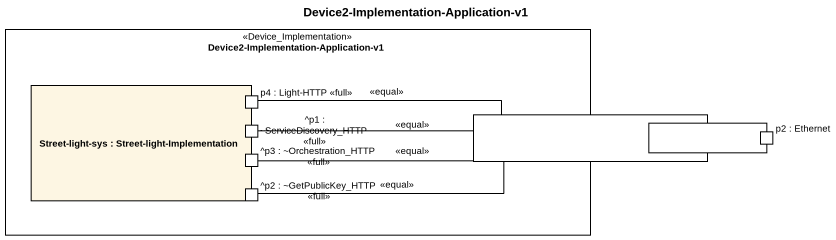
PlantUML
@startuml
title Device2-Implementation-Application-v1
rectangle "Device2-Implementation-Application-v1" as Device2_Implementation <<Device_Implementation>> {
  rectangle "Street-light-sys : Street-light-Implementation" as Street_light_sys {
    port "p4 : Light-HTTP <<full>>" as p4_Light_HTTP_full
    port "^p3 : ~Orchestration_HTTP <<full>>" as p3_Orchestration_HTTP_full
    port "^p1 : ~ServiceDiscovery_HTTP <<full>>" as p1_ServiceDiscovery_HTTP
    port "^p2 : ~GetPublicKey_HTTP <<full>>" as p2_GetPublicKey_HTTP_full
  }
  port " " as port1
  port " " as port2
  port "p2 : Ethernet" as p2_Ethernet
}
port1 -left- p4_Light_HTTP_full : <<equal>>
port1 -left- p3_Orchestration_HTTP_full : <<equal>>
port1 -left- p1_ServiceDiscovery_HTTP : <<equal>>
port1 -left- p2_GetPublicKey_HTTP_full : <<equal>>
@enduml
